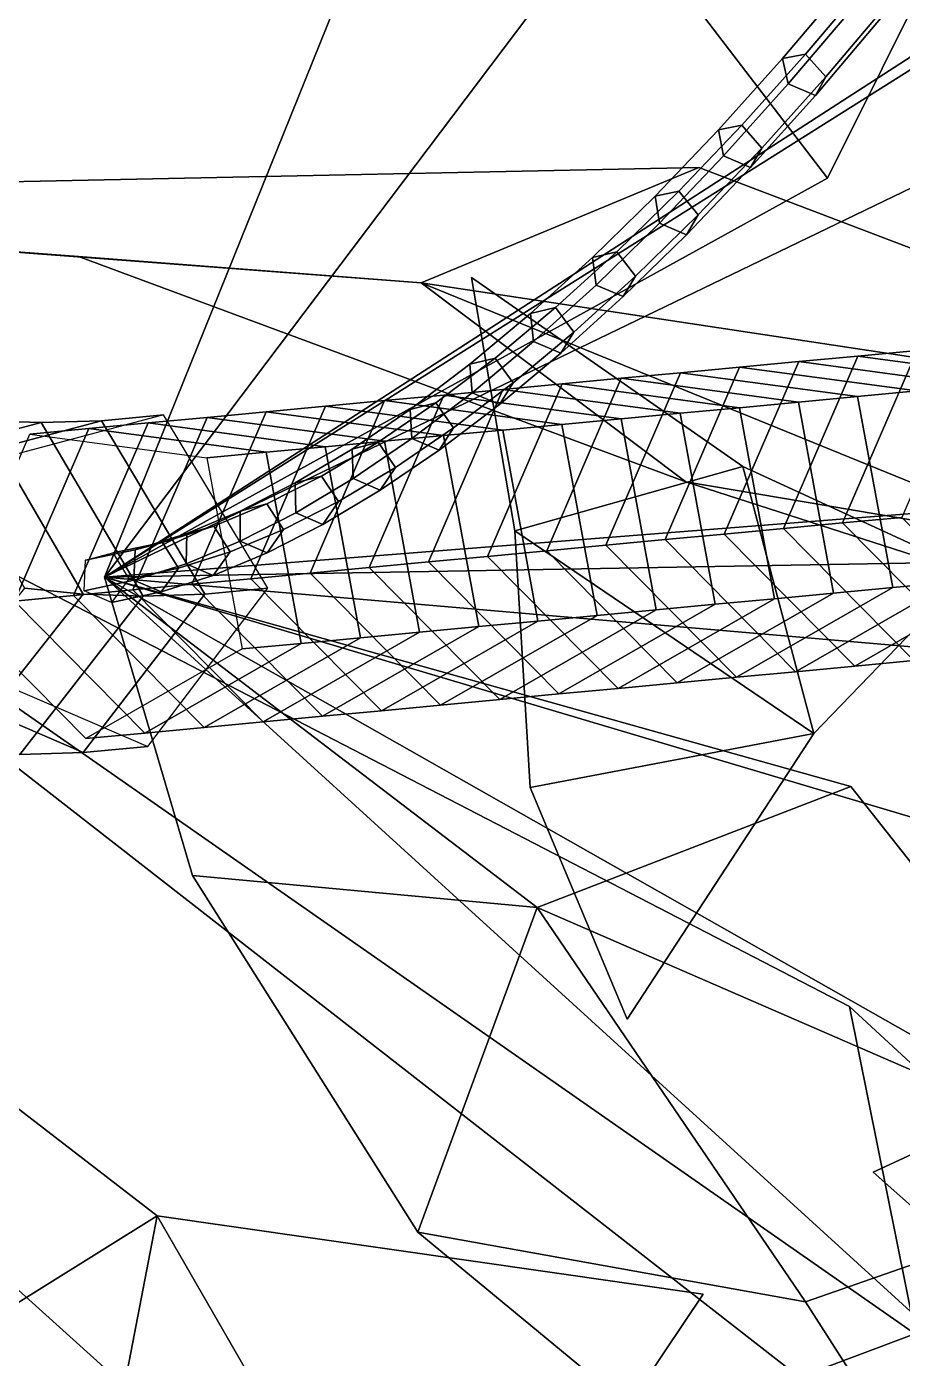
# Model space of a CAD drawing. Header units: metres. Extents: x -366 to 149, y -229 to 234.
# Drawn here: x 13.75 to 25.12, y -21.59 to -4.28 of the extents above; entities that cross this region are included whole.
import ezdxf

# ---------------------------------------------------------------- set-up
doc = ezdxf.new("R2010")
doc.units = ezdxf.units.M

msp = doc.modelspace()

# ---------------------------------------------------------------- linework, layer by layer
at = {"layer": 'coral-li_Intrnd', "color": 3}
for points in [[(25.3095, -8.4877, 215.5023), (26.0778, -8.4153, 217.4848), (25.1104, -10.6569, 217.9417), (24.3421, -10.7294, 215.9591)], [(23.0049, -8.7052, 209.5547), (23.7731, -8.6327, 211.5372), (22.8057, -10.8744, 211.994), (22.03749, -10.9469, 210.0115)], [(23.7731, -8.6327, 211.5372), (24.5413, -8.5602, 213.5198), (23.5739, -10.8019, 213.9766), (22.8057, -10.8744, 211.994)], [(25.3066, -9.01477, 208.6741), (26.07491, -8.9422, 210.6566), (23.7731, -8.6327, 211.5372), (23.0049, -8.7052, 209.5547)], [(24.5413, -8.5602, 213.5198), (25.3095, -8.4877, 215.5023), (24.3421, -10.7294, 215.9591), (23.5739, -10.8019, 213.9766)], [(26.07491, -8.9422, 210.6566), (26.8431, -8.8697, 212.6392), (24.5413, -8.5602, 213.5198), (23.7731, -8.6327, 211.5372)], [(26.8431, -8.8697, 212.6392), (27.6113, -8.7972, 214.6217), (25.3095, -8.4877, 215.5023), (24.5413, -8.5602, 213.5198)], [(21.4684, -8.8502, 205.5896), (22.2366, -8.7777, 207.5721), (21.2692, -11.01939, 208.029), (20.501, -11.09188, 206.0464)], [(22.2366, -8.7777, 207.5721), (23.0049, -8.7052, 209.5547), (22.03749, -10.9469, 210.0115), (21.2692, -11.01939, 208.029)], [(23.7702, -9.1597, 204.709), (24.5384, -9.08726, 206.6915), (22.2366, -8.7777, 207.5721), (21.4684, -8.8502, 205.5896)], [(24.5384, -9.08726, 206.6915), (25.3066, -9.01477, 208.6741), (23.0049, -8.7052, 209.5547), (22.2366, -8.7777, 207.5721)], [(19.1637, -9.06771, 199.642), (19.9319, -8.9952, 201.6245), (18.9645, -11.2368, 202.0813), (18.1963, -11.3093, 200.0988)], [(19.9319, -8.9952, 201.6245), (20.7002, -8.9227, 203.607), (19.7328, -11.1643, 204.0639), (18.9645, -11.2368, 202.0813)], [(21.4655, -9.3772, 198.7614), (22.2337, -9.3047, 200.7439), (19.9319, -8.9952, 201.6245), (19.1637, -9.06771, 199.642)], [(20.7002, -8.9227, 203.607), (21.4684, -8.8502, 205.5896), (20.501, -11.09188, 206.0464), (19.7328, -11.1643, 204.0639)], [(22.2337, -9.3047, 200.7439), (23.002, -9.2322, 202.7264), (20.7002, -8.9227, 203.607), (19.9319, -8.9952, 201.6245)], [(23.002, -9.2322, 202.7264), (23.7702, -9.1597, 204.709), (21.4684, -8.8502, 205.5896), (20.7002, -8.9227, 203.607)], [(17.6273, -9.2127, 195.6769), (18.3955, -9.1402, 197.6594), (17.4281, -11.3818, 198.1162), (16.6599, -11.4543, 196.1337)], [(18.3955, -9.1402, 197.6594), (19.1637, -9.06771, 199.642), (18.1963, -11.3093, 200.0988), (17.4281, -11.3818, 198.1162)], [(19.9291, -9.5222, 194.7963), (20.6973, -9.4497, 196.7788), (18.3955, -9.1402, 197.6594), (17.6273, -9.2127, 195.6769)], [(20.6973, -9.4497, 196.7788), (21.4655, -9.3772, 198.7614), (19.1637, -9.06771, 199.642), (18.3955, -9.1402, 197.6594)], [(23.4583, -11.715, 202.6404), (24.2266, -11.6425, 204.6229), (23.7702, -9.1597, 204.709), (23.002, -9.2322, 202.7264)], [(24.2266, -11.6425, 204.6229), (24.9948, -11.57, 206.6055), (24.5384, -9.08726, 206.6915), (23.7702, -9.1597, 204.709)], [(24.9948, -11.57, 206.6055), (25.763, -11.4975, 208.588), (25.3066, -9.01477, 208.6741), (24.5384, -9.08726, 206.6915)], [(14.72, -9.4007, 183.0057), (15.5246, -9.3241, 185.0813), (13.1199, -9.9656, 186.0366), (12.3016, -10.04304, 183.9252)], [(13.7201, -11.5784, 176.1478), (14.48, -11.6558, 178.281), (13.1673, -9.4016, 178.8305), (12.42, -9.326, 176.7335)], [(16.05919, -11.6557, 182.5281), (16.8774, -11.5783, 184.6395), (15.5246, -9.3241, 185.0813), (14.72, -9.4007, 183.0057)], [(16.09086, -9.3576, 191.7118), (16.859, -9.2851, 193.6943), (15.8916, -11.5268, 194.1512), (15.1234, -11.5993, 192.1686)], [(16.859, -9.2851, 193.6943), (17.6273, -9.2127, 195.6769), (16.6599, -11.4543, 196.1337), (15.8916, -11.5268, 194.1512)], [(18.3926, -9.6671, 190.8312), (19.1608, -9.5946, 192.8137), (16.859, -9.2851, 193.6943), (16.09086, -9.3576, 191.7118)], [(19.1608, -9.5946, 192.8137), (19.9291, -9.5222, 194.7963), (17.6273, -9.2127, 195.6769), (16.859, -9.2851, 193.6943)], [(21.9219, -11.8599, 198.6753), (22.6901, -11.7875, 200.6578), (22.2337, -9.3047, 200.7439), (21.4655, -9.3772, 198.7614)], [(22.6901, -11.7875, 200.6578), (23.4583, -11.715, 202.6404), (23.002, -9.2322, 202.7264), (22.2337, -9.3047, 200.7439)], [(13.1673, -9.4016, 178.8305), (13.9341, -9.4265, 180.9217), (11.5023, -10.06887, 181.8052), (10.7225, -10.04311, 179.678)], [(13.9341, -9.4265, 180.9217), (14.72, -9.4007, 183.0057), (12.3016, -10.04304, 183.9252), (11.5023, -10.06887, 181.8052)], [(13.7861, -9.5751, 185.7641), (14.5544, -9.5026, 187.7467), (13.587, -11.7443, 188.2035), (12.8187, -11.8167, 186.221)], [(14.48, -11.6558, 178.281), (15.2599, -11.6815, 180.4082), (13.9341, -9.4265, 180.9217), (13.1673, -9.4016, 178.8305)], [(14.5544, -9.5026, 187.7467), (15.3226, -9.4301, 189.7292), (14.3552, -11.6718, 190.1861), (13.587, -11.7443, 188.2035)], [(16.08797, -9.8846, 184.8835), (16.8561, -9.8121, 186.8661), (14.5544, -9.5026, 187.7467), (13.7861, -9.5751, 185.7641)], [(15.2599, -11.6815, 180.4082), (16.05919, -11.6557, 182.5281), (14.72, -9.4007, 183.0057), (13.9341, -9.4265, 180.9217)], [(15.3226, -9.4301, 189.7292), (16.09086, -9.3576, 191.7118), (15.1234, -11.5993, 192.1686), (14.3552, -11.6718, 190.1861)], [(16.8561, -9.8121, 186.8661), (17.6244, -9.7396, 188.8486), (15.3226, -9.4301, 189.7292), (14.5544, -9.5026, 187.7467)], [(17.6244, -9.7396, 188.8486), (18.3926, -9.6671, 190.8312), (16.09086, -9.3576, 191.7118), (15.3226, -9.4301, 189.7292)], [(20.3854, -12.00497, 194.7102), (21.1537, -11.9324, 196.6927), (20.6973, -9.4497, 196.7788), (19.9291, -9.5222, 194.7963)], [(21.1537, -11.9324, 196.6927), (21.9219, -11.8599, 198.6753), (21.4655, -9.3772, 198.7614), (20.6973, -9.4497, 196.7788)], [(18.0808, -12.2224, 188.7626), (18.849, -12.1499, 190.7451), (18.3926, -9.6671, 190.8312), (17.6244, -9.7396, 188.8486)], [(18.849, -12.1499, 190.7451), (19.6172, -12.07746, 192.7276), (19.1608, -9.5946, 192.8137), (18.3926, -9.6671, 190.8312)], [(19.6172, -12.07746, 192.7276), (20.3854, -12.00497, 194.7102), (19.9291, -9.5222, 194.7963), (19.1608, -9.5946, 192.8137)], [(16.5443, -12.3674, 184.7975), (17.3125, -12.2949, 186.78), (16.8561, -9.8121, 186.8661), (16.08797, -9.8846, 184.8835)], [(17.3125, -12.2949, 186.78), (18.0808, -12.2224, 188.7626), (17.6244, -9.7396, 188.8486), (16.8561, -9.8121, 186.8661)], [(23.5739, -10.8019, 213.9766), (24.3421, -10.7294, 215.9591), (26.03704, -12.4452, 215.3651), (25.2688, -12.5177, 213.3826)], [(24.3421, -10.7294, 215.9591), (25.1104, -10.6569, 217.9417), (26.8052, -12.3727, 217.3477), (26.03704, -12.4452, 215.3651)], [(22.03749, -10.9469, 210.0115), (22.8057, -10.8744, 211.994), (24.5005, -12.5902, 211.4), (23.7323, -12.6627, 209.4175)], [(22.8057, -10.8744, 211.994), (23.5739, -10.8019, 213.9766), (25.2688, -12.5177, 213.3826), (24.5005, -12.5902, 211.4)], [(20.501, -11.09188, 206.0464), (21.2692, -11.01939, 208.029), (22.9641, -12.7352, 207.435), (22.1959, -12.8077, 205.4524)], [(21.2692, -11.01939, 208.029), (22.03749, -10.9469, 210.0115), (23.7323, -12.6627, 209.4175), (22.9641, -12.7352, 207.435)], [(18.1963, -11.3093, 200.0988), (18.9645, -11.2368, 202.0813), (20.6594, -12.9526, 201.4873), (19.8912, -13.02518, 199.5048)], [(18.9645, -11.2368, 202.0813), (19.7328, -11.1643, 204.0639), (21.4276, -12.8801, 203.4699), (20.6594, -12.9526, 201.4873)], [(19.7328, -11.1643, 204.0639), (20.501, -11.09188, 206.0464), (22.1959, -12.8077, 205.4524), (21.4276, -12.8801, 203.4699)], [(16.6599, -11.4543, 196.1337), (17.4281, -11.3818, 198.1162), (19.123, -13.09767, 197.5222), (18.3547, -13.1701, 195.5397)], [(17.4281, -11.3818, 198.1162), (18.1963, -11.3093, 200.0988), (19.8912, -13.02518, 199.5048), (19.123, -13.09767, 197.5222)], [(24.5005, -12.5902, 211.4), (25.2688, -12.5177, 213.3826), (27.2995, -11.3525, 212.5531), (26.5312, -11.425, 210.5705)], [(12.07835, -13.6312, 176.5918), (12.8589, -13.7114, 178.7837), (14.48, -11.6558, 178.281), (13.7201, -11.5784, 176.1478)], [(14.4809, -13.7128, 183.148), (15.3214, -13.634, 185.3176), (16.8774, -11.5783, 184.6395), (16.05919, -11.6557, 182.5281)], [(15.1234, -11.5993, 192.1686), (15.8916, -11.5268, 194.1512), (17.5865, -13.2426, 193.5571), (16.8183, -13.3151, 191.5746)], [(15.8916, -11.5268, 194.1512), (16.6599, -11.4543, 196.1337), (18.3547, -13.1701, 195.5397), (17.5865, -13.2426, 193.5571)], [(22.1959, -12.8077, 205.4524), (22.9641, -12.7352, 207.435), (24.9948, -11.57, 206.6055), (24.2266, -11.6425, 204.6229)], [(22.9641, -12.7352, 207.435), (23.7323, -12.6627, 209.4175), (25.763, -11.4975, 208.588), (24.9948, -11.57, 206.6055)], [(23.7323, -12.6627, 209.4175), (24.5005, -12.5902, 211.4), (26.5312, -11.425, 210.5705), (25.763, -11.4975, 208.588)], [(12.8187, -11.8167, 186.221), (13.587, -11.7443, 188.2035), (15.2818, -13.4601, 187.6095), (14.5136, -13.5326, 185.627)], [(12.8589, -13.7114, 178.7837), (13.6599, -13.7386, 180.9696), (15.2599, -11.6815, 180.4082), (14.48, -11.6558, 178.281)], [(13.587, -11.7443, 188.2035), (14.3552, -11.6718, 190.1861), (16.05009, -13.3876, 189.5921), (15.2818, -13.4601, 187.6095)], [(13.6599, -13.7386, 180.9696), (14.4809, -13.7128, 183.148), (16.05919, -11.6557, 182.5281), (15.2599, -11.6815, 180.4082)], [(14.3552, -11.6718, 190.1861), (15.1234, -11.5993, 192.1686), (16.8183, -13.3151, 191.5746), (16.05009, -13.3876, 189.5921)], [(20.6594, -12.9526, 201.4873), (21.4276, -12.8801, 203.4699), (23.4583, -11.715, 202.6404), (22.6901, -11.7875, 200.6578)], [(21.4276, -12.8801, 203.4699), (22.1959, -12.8077, 205.4524), (24.2266, -11.6425, 204.6229), (23.4583, -11.715, 202.6404)], [(18.3547, -13.1701, 195.5397), (19.123, -13.09767, 197.5222), (21.1537, -11.9324, 196.6927), (20.3854, -12.00497, 194.7102)], [(19.123, -13.09767, 197.5222), (19.8912, -13.02518, 199.5048), (21.9219, -11.8599, 198.6753), (21.1537, -11.9324, 196.6927)], [(19.8912, -13.02518, 199.5048), (20.6594, -12.9526, 201.4873), (22.6901, -11.7875, 200.6578), (21.9219, -11.8599, 198.6753)], [(16.8183, -13.3151, 191.5746), (17.5865, -13.2426, 193.5571), (19.6172, -12.07746, 192.7276), (18.849, -12.1499, 190.7451)], [(17.5865, -13.2426, 193.5571), (18.3547, -13.1701, 195.5397), (20.3854, -12.00497, 194.7102), (19.6172, -12.07746, 192.7276)], [(15.2818, -13.4601, 187.6095), (16.05009, -13.3876, 189.5921), (18.0808, -12.2224, 188.7626), (17.3125, -12.2949, 186.78)], [(16.05009, -13.3876, 189.5921), (16.8183, -13.3151, 191.5746), (18.849, -12.1499, 190.7451), (18.0808, -12.2224, 188.7626)], [(14.5136, -13.5326, 185.627), (15.2818, -13.4601, 187.6095), (17.3125, -12.2949, 186.78), (16.5443, -12.3674, 184.7975)], [(12.1236, -12.701, 184.0244), (12.9641, -12.6222, 186.1941), (15.3214, -13.634, 185.3176), (14.4809, -13.7128, 183.148)], [(11.3025, -12.7268, 181.846), (12.1236, -12.701, 184.0244), (14.4809, -13.7128, 183.148), (13.6599, -13.7386, 180.9696)]]:
    msp.add_3dface(points, dxfattribs=at)
at = {"layer": 'coral-li_Leaf', "color": 3}
for points in [[(19.5244, -7.542, 245.7079), (20.08612, -10.8317, 249.2494), (23.04844, -9.9982, 246.9371)], [(19.5244, -7.542, 245.7079), (23.04844, -9.9982, 246.9371), (20.08612, -10.8317, 249.2494)], [(23.04844, -9.9982, 246.9371), (20.08612, -10.8317, 249.2494), (23.9678, -13.4645, 247.2265)], [(23.04844, -9.9982, 246.9371), (23.9678, -13.4645, 247.2265), (20.08612, -10.8317, 249.2494)], [(23.04844, -9.9982, 246.9371), (23.9678, -13.4645, 247.2265), (26.00334, -11.3581, 242.9042)], [(23.04844, -9.9982, 246.9371), (26.00334, -11.3581, 242.9042), (23.9678, -13.4645, 247.2265)], [(23.9678, -13.4645, 247.2265), (20.08612, -10.8317, 249.2494), (20.2874, -14.1699, 249.0263)], [(23.9678, -13.4645, 247.2265), (20.2874, -14.1699, 249.0263), (20.08612, -10.8317, 249.2494)], [(20.2874, -14.1699, 249.0263), (21.544, -17.1807, 246.4867), (23.9678, -13.4645, 247.2265)], [(20.2874, -14.1699, 249.0263), (23.9678, -13.4645, 247.2265), (21.544, -17.1807, 246.4867)], [(10.1952, -23.00838, 160.2407), (15.4414, -19.7362, 161.0589), (9.6859, -15.2957, 155.6661)], [(10.1952, -23.00838, 160.2407), (9.6859, -15.2957, 155.6661), (15.4414, -19.7362, 161.0589)], [(26.2489, -18.4699, 435.6219), (24.7383, -19.1657, 433.0065), (27.04315, -21.2127, 434.3733)], [(26.2489, -18.4699, 435.6219), (27.04315, -21.2127, 434.3733), (24.7383, -19.1657, 433.0065)], [(12.464, -24.3403, 176.2474), (15.7656, -22.6204, 176.7041), (12.3998, -19.5814, 173.6935)], [(12.464, -24.3403, 176.2474), (12.3998, -19.5814, 173.6935), (15.7656, -22.6204, 176.7041)], [(10.1952, -23.00838, 160.2407), (13.773, -28.3917, 161.8973), (15.4414, -19.7362, 161.0589)], [(10.1952, -23.00838, 160.2407), (15.4414, -19.7362, 161.0589), (13.773, -28.3917, 161.8973)], [(15.4414, -19.7362, 161.0589), (13.773, -28.3917, 161.8973), (19.03445, -25.9721, 161.4267)], [(15.4414, -19.7362, 161.0589), (19.03445, -25.9721, 161.4267), (13.773, -28.3917, 161.8973)], [(19.03445, -25.9721, 161.4267), (22.5339, -20.7512, 157.9827), (15.4414, -19.7362, 161.0589)], [(19.03445, -25.9721, 161.4267), (15.4414, -19.7362, 161.0589), (22.5339, -20.7512, 157.9827)]]:
    msp.add_3dface(points, dxfattribs=at)
at = {"layer": 'coral-li_Mrstm', "color": 3}
for points in [[(33.3162, 0.2625, 221.1624), (35.8933, 2.2218, 218.027), (14.7583, -11.4337, 185.4554)], [(33.3162, 0.2625, 221.1624), (14.7583, -11.4337, 185.4554), (35.8933, 2.2218, 218.027)], [(21.3915, -2.6425, 225.8893), (19.8878, 1.2825, 224.2634), (14.7583, -11.4337, 185.4554)], [(21.3915, -2.6425, 225.8893), (14.7583, -11.4337, 185.4554), (19.8878, 1.2825, 224.2634)], [(14.7583, -11.4337, 185.4554), (31.05297, -3.5646, 222.3557), (33.3162, 0.2625, 221.1624)], [(14.7583, -11.4337, 185.4554), (33.3162, 0.2625, 221.1624), (31.05297, -3.5646, 222.3557)], [(14.7583, -11.4337, 185.4554), (24.1476, -6.251, 225.1297), (21.3915, -2.6425, 225.8893)], [(14.7583, -11.4337, 185.4554), (21.3915, -2.6425, 225.8893), (24.1476, -6.251, 225.1297)], [(24.1476, -6.251, 225.1297), (25.5682, -3.3963, 247.7254), (21.3915, -2.6425, 225.8893)], [(24.1476, -6.251, 225.1297), (21.3915, -2.6425, 225.8893), (25.5682, -3.3963, 247.7254)], [(4.1095, -6.4897, 151.1073), (22.4739, -6.112, 187.8725), (18.8691, -7.6098, 190.313)], [(4.1095, -6.4897, 151.1073), (18.8691, -7.6098, 190.313), (22.4739, -6.112, 187.8725)], [(22.4739, -6.112, 187.8725), (31.3857, -9.5014, 208.6047), (18.8691, -7.6098, 190.313)], [(22.4739, -6.112, 187.8725), (18.8691, -7.6098, 190.313), (31.3857, -9.5014, 208.6047)], [(18.8691, -7.6098, 190.313), (14.4201, -7.2689, 190.9465), (4.1095, -6.4897, 151.1073)], [(18.8691, -7.6098, 190.313), (4.1095, -6.4897, 151.1073), (14.4201, -7.2689, 190.9465)], [(13.4832, -32.07772, 182.944), (17.2578, -29.6589, 182.4823), (4.1095, -6.4897, 151.1073)], [(13.4832, -32.07772, 182.944), (4.1095, -6.4897, 151.1073), (17.2578, -29.6589, 182.4823)], [(4.1095, -6.4897, 151.1073), (26.6132, -24.04168, 180.6807), (25.2883, -21.2704, 184.11)], [(4.1095, -6.4897, 151.1073), (25.2883, -21.2704, 184.11), (26.6132, -24.04168, 180.6807)], [(25.2883, -21.2704, 184.11), (24.431, -17.01402, 185.3177), (4.1095, -6.4897, 151.1073)], [(25.2883, -21.2704, 184.11), (4.1095, -6.4897, 151.1073), (24.431, -17.01402, 185.3177)], [(18.8691, -7.6098, 190.313), (22.3077, -10.1973, 212.1375), (14.4201, -7.2689, 190.9465)], [(18.8691, -7.6098, 190.313), (14.4201, -7.2689, 190.9465), (22.3077, -10.1973, 212.1375)], [(31.3857, -9.5014, 208.6047), (27.2765, -11.03791, 211.2415), (18.8691, -7.6098, 190.313)], [(31.3857, -9.5014, 208.6047), (18.8691, -7.6098, 190.313), (27.2765, -11.03791, 211.2415)], [(18.8691, -7.6098, 190.313), (27.2765, -11.03791, 211.2415), (22.3077, -10.1973, 212.1375)], [(18.8691, -7.6098, 190.313), (22.3077, -10.1973, 212.1375), (27.2765, -11.03791, 211.2415)], [(14.7583, -11.4337, 185.4554), (35.6859, -9.7835, 220.7879), (39.7803, -10.9986, 219.0693)], [(14.7583, -11.4337, 185.4554), (39.7803, -10.9986, 219.0693), (35.6859, -9.7835, 220.7879)], [(27.2765, -11.03791, 211.2415), (38.7695, -15.5124, 241.3925), (22.3077, -10.1973, 212.1375)], [(27.2765, -11.03791, 211.2415), (22.3077, -10.1973, 212.1375), (38.7695, -15.5124, 241.3925)], [(39.7803, -10.9986, 219.0693), (41.9469, -13.7845, 216.2665), (14.7583, -11.4337, 185.4554)], [(39.7803, -10.9986, 219.0693), (14.7583, -11.4337, 185.4554), (41.9469, -13.7845, 216.2665)], [(14.7583, -11.4337, 185.4554), (24.4483, -14.1552, 225.3022), (20.3745, -15.7263, 226.7618)], [(14.7583, -11.4337, 185.4554), (20.3745, -15.7263, 226.7618), (24.4483, -14.1552, 225.3022)], [(20.3745, -15.7263, 226.7618), (15.9001, -15.3131, 226.4154), (14.7583, -11.4337, 185.4554)], [(20.3745, -15.7263, 226.7618), (14.7583, -11.4337, 185.4554), (15.9001, -15.3131, 226.4154)], [(14.7583, -11.4337, 185.4554), (31.5424, -16.4276, 222.6364), (31.6612, -21.02951, 222.5822)], [(14.7583, -11.4337, 185.4554), (31.6612, -21.02951, 222.5822), (31.5424, -16.4276, 222.6364)], [(31.6612, -21.02951, 222.5822), (29.4039, -24.7854, 221.5291), (14.7583, -11.4337, 185.4554)], [(31.6612, -21.02951, 222.5822), (14.7583, -11.4337, 185.4554), (29.4039, -24.7854, 221.5291)], [(24.4483, -14.1552, 225.3022), (28.4689, -19.2435, 247.1809), (20.3745, -15.7263, 226.7618)], [(24.4483, -14.1552, 225.3022), (20.3745, -15.7263, 226.7618), (28.4689, -19.2435, 247.1809)], [(20.3745, -15.7263, 226.7618), (18.8246, -19.9472, 248.5473), (15.9001, -15.3131, 226.4154)], [(20.3745, -15.7263, 226.7618), (15.9001, -15.3131, 226.4154), (18.8246, -19.9472, 248.5473)], [(20.3745, -15.7263, 226.7618), (23.8593, -20.8537, 248.7164), (18.8246, -19.9472, 248.5473)], [(20.3745, -15.7263, 226.7618), (18.8246, -19.9472, 248.5473), (23.8593, -20.8537, 248.7164)], [(28.4689, -19.2435, 247.1809), (23.8593, -20.8537, 248.7164), (20.3745, -15.7263, 226.7618)], [(28.4689, -19.2435, 247.1809), (20.3745, -15.7263, 226.7618), (23.8593, -20.8537, 248.7164)], [(25.2883, -21.2704, 184.11), (33.9048, -25.7659, 204.1194), (24.431, -17.01402, 185.3177)], [(25.2883, -21.2704, 184.11), (24.431, -17.01402, 185.3177), (33.9048, -25.7659, 204.1194)], [(28.4689, -19.2435, 247.1809), (28.2807, -27.7614, 280.243), (23.8593, -20.8537, 248.7164)], [(28.4689, -19.2435, 247.1809), (23.8593, -20.8537, 248.7164), (28.2807, -27.7614, 280.243)], [(30.589, -19.2699, 435.5339), (24.0936, -21.7128, 457.2727), (27.1454, -22.3118, 435.2464)], [(30.589, -19.2699, 435.5339), (27.1454, -22.3118, 435.2464), (24.0936, -21.7128, 457.2727)], [(23.8593, -20.8537, 248.7164), (28.2807, -27.7614, 280.243), (18.8246, -19.9472, 248.5473)], [(23.8593, -20.8537, 248.7164), (18.8246, -19.9472, 248.5473), (28.2807, -27.7614, 280.243)]]:
    msp.add_3dface(points, dxfattribs=at)
at = {"layer": 'coral-li_Petiole', "color": 3}
for points in [[(23.8618, -4.6378, 202.0954), (24.693, -3.6555, 203.1972), (24.3989, -3.7042, 203.4623), (23.5621, -4.6929, 202.3528)], [(23.5621, -4.6929, 202.3528), (24.3989, -3.7042, 203.4623), (24.4826, -4.02463, 203.6847), (23.6366, -5.02384, 202.5628)], [(24.1243, -4.9342, 202.1438), (24.9612, -3.9455, 203.2533), (24.693, -3.6555, 203.1972), (23.8618, -4.6378, 202.0954)], [(23.9894, -5.1752, 202.4316), (24.8354, -4.176, 203.5536), (24.9612, -3.9455, 203.2533), (24.1243, -4.9342, 202.1438)], [(23.6366, -5.02384, 202.5628), (24.4826, -4.02463, 203.6847), (24.8354, -4.176, 203.5536), (23.9894, -5.1752, 202.4316)], [(23.03613, -5.5587, 200.9377), (23.8618, -4.6378, 202.0954), (23.5621, -4.6929, 202.3528), (22.7308, -5.6198, 201.1871)], [(23.2931, -5.8611, 200.9781), (24.1243, -4.9342, 202.1438), (23.8618, -4.6378, 202.0954), (23.03613, -5.5587, 200.9377)], [(22.7308, -5.6198, 201.1871), (23.5621, -4.6929, 202.3528), (23.6366, -5.02384, 202.5628), (22.7963, -5.9605, 201.384)], [(23.1491, -6.1119, 201.2529), (23.9894, -5.1752, 202.4316), (24.1243, -4.9342, 202.1438), (23.2931, -5.8611, 200.9781)], [(22.7963, -5.9605, 201.384), (23.6366, -5.02384, 202.5628), (23.9894, -5.1752, 202.4316), (23.1491, -6.1119, 201.2529)], [(22.218, -6.416, 199.727), (23.03613, -5.5587, 200.9377), (22.7308, -5.6198, 201.1871), (21.9072, -6.4827, 199.9681)], [(21.9072, -6.4827, 199.9681), (22.7308, -5.6198, 201.1871), (22.7963, -5.9605, 201.384), (21.9638, -6.8325, 200.1513)], [(22.4695, -6.724, 199.759), (23.2931, -5.8611, 200.9781), (23.03613, -5.5587, 200.9377), (22.218, -6.416, 199.727)], [(22.3165, -6.9839, 200.0202), (23.1491, -6.1119, 201.2529), (23.2931, -5.8611, 200.9781), (22.4695, -6.724, 199.759)], [(21.9638, -6.8325, 200.1513), (22.7963, -5.9605, 201.384), (23.1491, -6.1119, 201.2529), (22.3165, -6.9839, 200.0202)], [(21.4095, -7.2077, 198.4662), (22.218, -6.416, 199.727), (21.9072, -6.4827, 199.9681), (21.09332, -7.2794, 198.6986)], [(21.09332, -7.2794, 198.6986), (21.9072, -6.4827, 199.9681), (21.9638, -6.8325, 200.1513), (21.141, -7.6376, 198.8677)], [(21.6555, -7.5208, 198.4895), (22.4695, -6.724, 199.759), (22.218, -6.416, 199.727), (21.4095, -7.2077, 198.4662)], [(21.4937, -7.789, 198.7365), (22.3165, -6.9839, 200.0202), (22.4695, -6.724, 199.759), (21.6555, -7.5208, 198.4895)], [(21.141, -7.6376, 198.8677), (21.9638, -6.8325, 200.1513), (22.3165, -6.9839, 200.0202), (21.4937, -7.789, 198.7365)], [(20.6125, -7.9317, 197.1584), (21.4095, -7.2077, 198.4662), (21.09332, -7.2794, 198.6986), (20.2909, -8.0082, 197.3817)], [(20.8532, -8.2495, 197.1727), (21.6555, -7.5208, 198.4895), (21.4095, -7.2077, 198.4662), (20.6125, -7.9317, 197.1584)], [(20.2909, -8.0082, 197.3817), (21.09332, -7.2794, 198.6986), (21.141, -7.6376, 198.8677), (20.3299, -8.3739, 197.5362)], [(20.6826, -8.5253, 197.405), (21.4937, -7.789, 198.7365), (21.6555, -7.5208, 198.4895), (20.8532, -8.2495, 197.1727)], [(20.3299, -8.3739, 197.5362), (21.141, -7.6376, 198.8677), (21.4937, -7.789, 198.7365), (20.6826, -8.5253, 197.405)], [(19.8289, -8.5864, 195.8066), (20.6125, -7.9317, 197.1584), (20.2909, -8.0082, 197.3817), (19.502, -8.6671, 196.0207)], [(20.06437, -8.9084, 195.8116), (20.8532, -8.2495, 197.1727), (20.6125, -7.9317, 197.1584), (19.8289, -8.5864, 195.8066)], [(19.502, -8.6671, 196.0207), (20.2909, -8.0082, 197.3817), (20.3299, -8.3739, 197.5362), (19.5325, -9.03968, 196.16)], [(19.8852, -9.191, 196.0288), (20.6826, -8.5253, 197.405), (20.8532, -8.2495, 197.1727), (20.06437, -8.9084, 195.8116)], [(19.5325, -9.03968, 196.16), (20.3299, -8.3739, 197.5362), (20.6826, -8.5253, 197.405), (19.8852, -9.191, 196.0288)], [(19.06062, -9.1703, 194.4142), (19.8289, -8.5864, 195.8066), (19.502, -8.6671, 196.0207), (18.7286, -9.2546, 194.6187)], [(19.2909, -9.4959, 194.4096), (20.06437, -8.9084, 195.8116), (19.8289, -8.5864, 195.8066), (19.06062, -9.1703, 194.4142)], [(18.7286, -9.2546, 194.6187), (19.502, -8.6671, 196.0207), (19.5325, -9.03968, 196.16), (18.7507, -9.6332, 194.7424)], [(19.1034, -9.7846, 194.6113), (19.8852, -9.191, 196.0288), (20.06437, -8.9084, 195.8116), (19.2909, -9.4959, 194.4096)], [(18.3095, -9.6818, 192.9844), (19.06062, -9.1703, 194.4142), (18.7286, -9.2546, 194.6187), (17.9725, -9.7694, 193.1791)], [(18.5348, -10.01074, 192.9701), (19.2909, -9.4959, 194.4096), (19.06062, -9.1703, 194.4142), (18.3095, -9.6818, 192.9844)], [(18.7507, -9.6332, 194.7424), (19.5325, -9.03968, 196.16), (19.8852, -9.191, 196.0288), (19.1034, -9.7846, 194.6113)], [(17.9725, -9.7694, 193.1791), (18.7286, -9.2546, 194.6187), (18.7507, -9.6332, 194.7424), (17.9864, -10.1532, 193.2869)], [(18.3391, -10.3046, 193.1558), (19.1034, -9.7846, 194.6113), (19.2909, -9.4959, 194.4096), (18.5348, -10.01074, 192.9701)], [(17.5773, -10.1198, 191.5208), (18.3095, -9.6818, 192.9844), (17.9725, -9.7694, 193.1791), (17.2354, -10.2101, 191.7055)], [(17.7977, -10.4514, 191.4965), (18.5348, -10.01074, 192.9701), (18.3095, -9.6818, 192.9844), (17.5773, -10.1198, 191.5208)], [(17.9864, -10.1532, 193.2869), (18.7507, -9.6332, 194.7424), (19.1034, -9.7846, 194.6113), (18.3391, -10.3046, 193.1558)], [(17.2354, -10.2101, 191.7055), (17.9725, -9.7694, 193.1791), (17.9864, -10.1532, 193.2869), (17.2414, -10.5983, 191.797)], [(17.5941, -10.7497, 191.6659), (18.3391, -10.3046, 193.1558), (18.5348, -10.01074, 192.9701), (17.7977, -10.4514, 191.4965)], [(16.5193, -10.5757, 190.2014), (17.2354, -10.2101, 191.7055), (17.2414, -10.5983, 191.797), (16.5175, -10.9675, 190.2763)], [(16.8659, -10.4832, 190.0269), (17.5773, -10.1198, 191.5208), (17.2354, -10.2101, 191.7055), (16.5193, -10.5757, 190.2014)], [(17.08161, -10.817, 189.9923), (17.7977, -10.4514, 191.4965), (17.5773, -10.1198, 191.5208), (16.8659, -10.4832, 190.0269)], [(17.2414, -10.5983, 191.797), (17.9864, -10.1532, 193.2869), (18.3391, -10.3046, 193.1558), (17.5941, -10.7497, 191.6659)], [(16.1769, -10.7711, 188.5063), (16.8659, -10.4832, 190.0269), (16.5193, -10.5757, 190.2014), (15.8257, -10.8653, 188.6704)], [(16.388, -11.1066, 188.4613), (17.08161, -10.817, 189.9923), (16.8659, -10.4832, 190.0269), (16.1769, -10.7711, 188.5063)], [(16.8703, -11.1189, 190.1451), (17.5941, -10.7497, 191.6659), (17.7977, -10.4514, 191.4965), (17.08161, -10.817, 189.9923)], [(15.8257, -10.8653, 188.6704), (16.5193, -10.5757, 190.2014), (16.5175, -10.9675, 190.2763), (15.8165, -11.2599, 188.7284)], [(16.5175, -10.9675, 190.2763), (17.2414, -10.5983, 191.797), (17.5941, -10.7497, 191.6659), (16.8703, -11.1189, 190.1451)], [(15.1565, -11.07828, 187.1161), (15.8257, -10.8653, 188.6704), (15.8165, -11.2599, 188.7284), (15.14, -11.4747, 187.157)], [(15.5121, -10.9829, 186.9625), (16.1769, -10.7711, 188.5063), (15.8257, -10.8653, 188.6704), (15.1565, -11.07828, 187.1161)], [(15.7187, -11.3196, 186.907), (16.388, -11.1066, 188.4613), (16.1769, -10.7711, 188.5063), (15.5121, -10.9829, 186.9625)], [(16.1693, -11.4113, 188.5972), (16.8703, -11.1189, 190.1451), (17.08161, -10.817, 189.9923), (16.388, -11.1066, 188.4613)], [(14.8668, -11.119, 185.3839), (15.5121, -10.9829, 186.9625), (15.1565, -11.07828, 187.1161), (14.5112, -11.2143, 185.5375)], [(15.07348, -11.4556, 185.3285), (15.7187, -11.3196, 186.907), (15.5121, -10.9829, 186.9625), (14.8668, -11.119, 185.3839)], [(15.8165, -11.2599, 188.7284), (16.5175, -10.9675, 190.2763), (16.8703, -11.1189, 190.1451), (16.1693, -11.4113, 188.5972)], [(14.5112, -11.2143, 185.5375), (15.1565, -11.07828, 187.1161), (15.14, -11.4747, 187.157), (14.4947, -11.6108, 185.5784)], [(15.4928, -11.6261, 187.0258), (16.1693, -11.4113, 188.5972), (16.388, -11.1066, 188.4613), (15.7187, -11.3196, 186.907)], [(14.8475, -11.7622, 185.4473), (15.4928, -11.6261, 187.0258), (15.7187, -11.3196, 186.907), (15.07348, -11.4556, 185.3285)], [(15.14, -11.4747, 187.157), (15.8165, -11.2599, 188.7284), (16.1693, -11.4113, 188.5972), (15.4928, -11.6261, 187.0258)], [(14.4947, -11.6108, 185.5784), (15.14, -11.4747, 187.157), (15.4928, -11.6261, 187.0258), (14.8475, -11.7622, 185.4473)]]:
    msp.add_3dface(points, dxfattribs=at)

doc.saveas('drawing.dxf')
